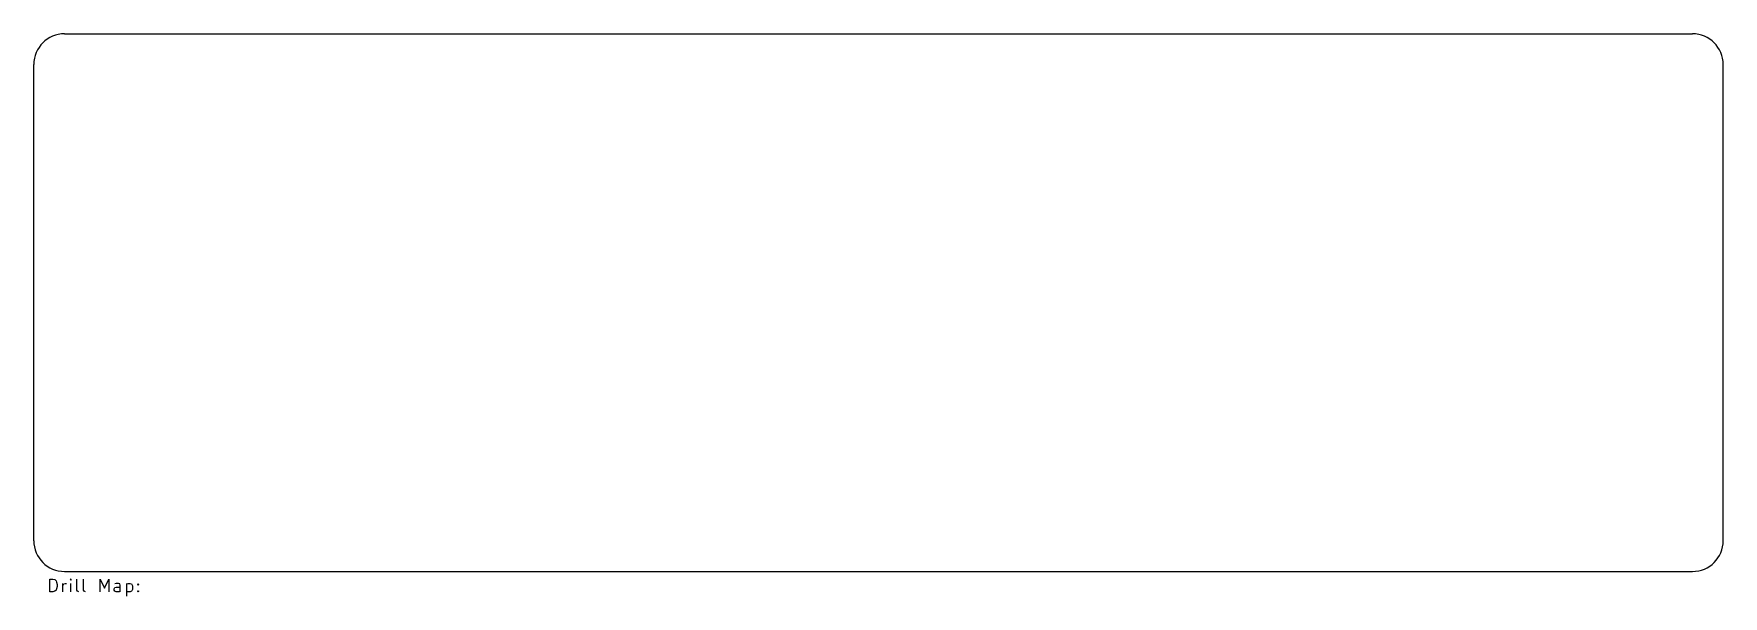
# Model space of a CAD drawing. Extents: x 19 to 282, y -147 to -60.
import ezdxf

# ---------------------------------------------------------------- set-up
doc = ezdxf.new("R2010")
doc.units = 0
doc.layers.add('BLACK', color=7, linetype='CONTINUOUS')

msp = doc.modelspace()

# ---------------------------------------------------------------- linework, layer by layer
at = {"layer": 'BLACK', "linetype": 'CONTINUOUS'}
for p, q in [((23.875, -59.6875), (276.95, -59.6875)), ((19.1, -138.475), (19.1, -64.4625)), ((281.725, -138.475), (281.725, -64.4625)), ((21.6012, -146.43), (21.6012, -144.43)), ((21.6012, -144.43), (22.0774, -144.43)), ((22.0774, -144.43), (22.3631, -144.525)), ((23.875, -143.25), (276.95, -143.25)), ((24.8393, -144.43), (24.744, -144.525)), ((24.9345, -144.525), (24.8393, -144.43)), ((24.8393, -144.43), (24.8393, -144.62)), ((25.7917, -146.144), (25.7917, -144.43)), ((26.8393, -146.144), (26.8393, -144.43)), ((29.4107, -146.43), (29.4107, -144.43)), ((29.4107, -144.43), (30.0774, -145.858)), ((30.0774, -145.858), (30.744, -144.43)), ((30.744, -144.43), (30.744, -146.43)), ((22.0774, -146.43), (21.6012, -146.43)), ((22.3631, -146.335), (22.0774, -146.43)), ((22.3631, -144.525), (22.5536, -144.715)), ((22.5536, -146.144), (22.3631, -146.335)), ((22.5536, -144.715), (22.6488, -144.906)), ((22.6488, -145.954), (22.5536, -146.144)), ((22.6488, -144.906), (22.744, -145.287)), ((22.744, -145.573), (22.6488, -145.954)), ((22.744, -145.287), (22.744, -145.573)), ((23.6012, -146.43), (23.6012, -145.096)), ((23.6012, -145.477), (23.6964, -145.287)), ((23.6964, -145.287), (23.7917, -145.192)), ((23.7917, -145.192), (23.9821, -145.096)), ((23.9821, -145.096), (24.1726, -145.096)), ((24.744, -144.525), (24.8393, -144.62)), ((24.8393, -144.62), (24.9345, -144.525)), ((24.8393, -146.43), (24.8393, -145.096)), ((25.8869, -146.335), (25.7917, -146.144)), ((26.0774, -146.43), (25.8869, -146.335)), ((26.9345, -146.335), (26.8393, -146.144)), ((27.125, -146.43), (26.9345, -146.335)), ((31.6012, -145.954), (31.6964, -145.763)), ((31.6012, -146.144), (31.6012, -145.954)), ((31.6964, -146.335), (31.6012, -146.144)), ((31.8869, -145.096), (31.6964, -145.192)), ((31.6964, -145.763), (31.8869, -145.668)), ((31.8869, -146.43), (31.6964, -146.335)), ((32.2679, -145.096), (31.8869, -145.096)), ((31.8869, -145.668), (32.3631, -145.668)), ((32.3631, -146.43), (31.8869, -146.43)), ((32.4583, -145.192), (32.2679, -145.096)), ((32.3631, -145.668), (32.5536, -145.573)), ((32.5536, -146.335), (32.3631, -146.43)), ((32.5536, -145.382), (32.4583, -145.192)), ((32.5536, -146.43), (32.5536, -145.382)), ((33.506, -145.096), (33.506, -147.096)), ((33.506, -145.192), (33.6964, -145.096)), ((33.6964, -146.43), (33.506, -146.335)), ((33.6964, -145.096), (34.0774, -145.096)), ((34.0774, -146.43), (33.6964, -146.43)), ((34.0774, -145.096), (34.2679, -145.192)), ((34.2679, -146.335), (34.0774, -146.43)), ((34.2679, -145.192), (34.3631, -145.287)), ((34.3631, -146.239), (34.2679, -146.335)), ((34.3631, -145.287), (34.4583, -145.477)), ((34.4583, -146.049), (34.3631, -146.239)), ((34.4583, -145.477), (34.4583, -146.049)), ((35.2202, -145.287), (35.3155, -145.192)), ((35.3155, -145.382), (35.2202, -145.287)), ((35.2202, -146.335), (35.3155, -146.239)), ((35.3155, -146.43), (35.2202, -146.335)), ((35.3155, -145.192), (35.4107, -145.287)), ((35.3155, -145.192), (35.3155, -145.382)), ((35.4107, -145.287), (35.3155, -145.382)), ((35.3155, -146.239), (35.4107, -146.335)), ((35.3155, -146.239), (35.3155, -146.43)), ((35.4107, -146.335), (35.3155, -146.43))]:
    msp.add_line(p, q, dxfattribs=at)
at = {"layer": 'BLACK'}
for centre, start, end in [((23.875, -64.4625), 90, 180), ((276.95, -64.4625), 0, 90), ((23.875, -138.475), -180, -90), ((276.95, -138.475), -90, 0)]:
    msp.add_arc(centre, 4.775, start, end, dxfattribs=at)

doc.saveas('drawing.dxf')
